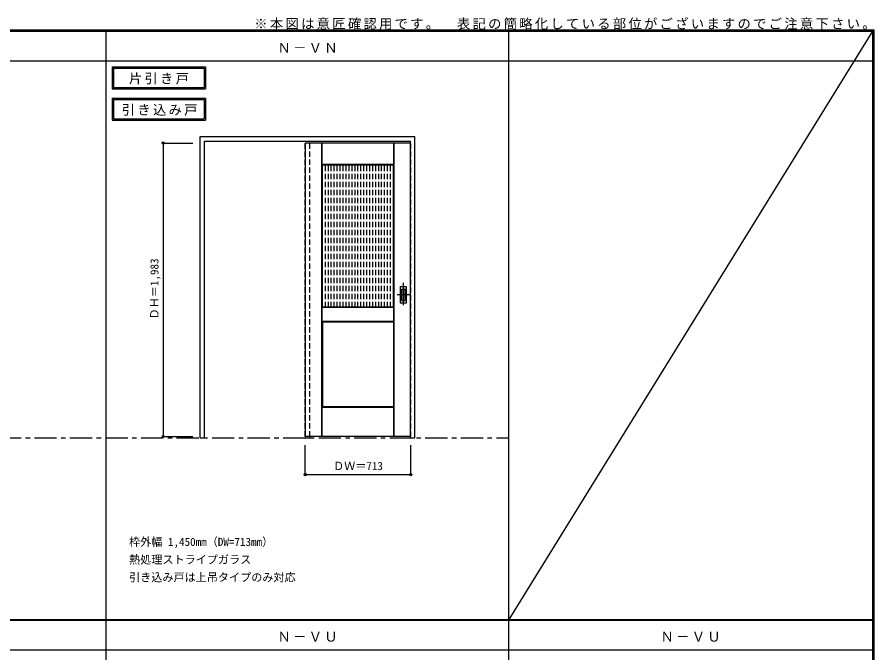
# Model space of a CAD drawing. Units: millimetres, scale not verified. Extents: x -6000 to 5700, y -4307 to 4260.
# Drawn here: x -87 to 5700, y -36 to 4260 of the extents above; entities that cross this region are included whole.
import ezdxf
from ezdxf.enums import TextEntityAlignment as Align

# ---------------------------------------------------------------- set-up
doc = ezdxf.new("R2010")
doc.units = ezdxf.units.MM
doc.header["$LTSCALE"] = 30
doc.header["$PDMODE"] = 32
doc.header["$PDSIZE"] = 15
doc.linetypes.add('CHAIN1', pattern=[8, 5, -1, 1, -1])
doc.linetypes.add('DASHED1', pattern=[1.8, 1.2, -0.6])
for name, color, linetype in [('0-1_通り芯', 4, 'CHAIN1'), ('0-2_扉', 4, 'DASHED1'), ('0-3_仕上げ', 7, 'Continuous'), ('0-4_枠', 3, 'Continuous'), ('0-6_引手', 3, 'Continuous'), ('0-A_文字', 7, 'Continuous'), ('0-B_寸法', 7, 'Continuous'), ('0-C_ハッチ', 4, 'DASHED1'), ('F-0_補助線', 7, 'Continuous'), ('F-1_枠', 6, 'Continuous')]:
    doc.layers.add(name, color=color, linetype=linetype)
doc.styles.add('ＭＳ ゴシック', font='')
doc.styles.get('ＭＳ ゴシック').set_extended_font_data('MS Gothic')

msp = doc.modelspace()

# ---------------------------------------------------------------- linework, layer by layer
at = {"layer": '0-1_通り芯'}
for p, q in [((2521.25, 2465), (2521.25, 2303)), ((2562.25, 2384), (2480.25, 2384))]:
    msp.add_line(p, q, dxfattribs=at)
at = {"layer": '0-1_通り芯', "color": 7}
msp.add_line((-5490, 1418), (3233.5, 1418), dxfattribs=at)
at = {"layer": '0-2_扉', "color": 3, "linetype": 'Continuous'}
for p, q in [((2569.25, 3409.5), (1859.25, 3409.5)), ((1859.25, 3409.5), (1859.25, 1426.5)), ((2569.25, 1426.5), (1859.25, 1426.5))]:
    msp.add_line(p, q, dxfattribs=at)
at = {"layer": '0-2_扉'}
for p, q in [((1859.25, 3409.5), (1859.25, 3405.5)), ((2569.25, 3409.5), (2572.25, 3409.5))]:
    msp.add_line(p, q, dxfattribs=at)
msp.add_lwpolyline([(2569.25, 1426.5), (2572.25, 1426.5), (2572.25, 3409.5)], dxfattribs=at)
at = {"layer": '0-3_仕上げ'}
for p, q in [((1971.25, 1426.5), (1971.25, 3409.5)), ((1972.75, 3262), (1972.75, 3409.5)), ((1974.25, 3263.5), (1974.25, 3409.5)), ((2457.25, 3263.5), (2457.25, 3409.5)), ((2458.75, 3262), (2458.75, 3409.5)), ((2460.25, 1426.5), (2460.25, 3409.5)), ((1974.25, 3263.5), (1972.75, 3262)), ((1975.25, 3259.5), (1972.75, 3262)), ((2457.25, 3263.5), (1974.25, 3263.5)), ((1972.75, 2204), (1972.75, 2299)), ((1974.25, 2205.5), (1974.25, 2297.5)), ((2457.25, 2297.5), (1974.25, 2297.5)), ((2456.25, 2301.5), (2458.75, 2299)), ((2457.25, 2297.5), (2458.75, 2299)), ((2457.25, 2205.5), (2457.25, 2297.5)), ((2458.75, 2204), (2458.75, 2299)), ((1974.25, 2205.5), (1972.75, 2204)), ((1975.25, 2201.5), (1972.75, 2204)), ((1974.25, 2205.5), (2457.25, 2205.5)), ((1972.75, 1426.5), (1972.75, 1624)), ((1974.25, 1426.5), (1974.25, 1622.5)), ((2457.25, 1622.5), (1974.25, 1622.5)), ((2456.25, 1626.5), (2458.75, 1624)), ((2457.25, 1622.5), (2458.75, 1624)), ((2457.25, 1426.5), (2457.25, 1622.5)), ((2458.75, 1426.5), (2458.75, 1624))]:
    msp.add_line(p, q, dxfattribs=at)
at = {"layer": '0-3_仕上げ', "color": 3}
for p, q in [((1975.25, 2301.5), (1975.25, 3259.5)), ((2456.25, 3259.5), (1975.25, 3259.5)), ((2456.25, 2301.5), (2456.25, 3259.5)), ((2456.25, 2301.5), (1975.25, 2301.5)), ((1975.25, 2201.5), (1975.25, 1626.5)), ((1975.25, 2201.5), (2456.25, 2201.5)), ((2456.25, 2201.5), (2456.25, 1626.5)), ((2456.25, 1626.5), (1975.25, 1626.5))]:
    msp.add_line(p, q, dxfattribs=at)
at = {"layer": '0-3_仕上げ'}
for points in [[(2457.25, 3263.5), (2458.75, 3262), (2456.25, 3259.5)], [(1974.25, 2297.5), (1972.75, 2299), (1975.25, 2301.5)], [(2457.25, 2205.5), (2458.75, 2204), (2456.25, 2201.5)], [(1974.25, 1622.5), (1972.75, 1624), (1975.25, 1626.5)]]:
    msp.add_lwpolyline(points, dxfattribs=at)
at = {"layer": '0-4_枠'}
for p, q in [((1149.25, 1418), (1149.25, 3453)), ((1149.25, 3453), (2599.25, 3453)), ((1179.25, 3423), (2569.25, 3423)), ((1179.25, 1418), (1179.25, 3423)), ((2569.25, 1418), (2569.25, 3423)), ((2599.25, 1418), (2599.25, 3453)), ((1149.25, 1418), (1179.25, 1418)), ((1859.25, 1426.5), (1859.25, 1418)), ((1859.25, 1418), (1889.25, 1418)), ((1889.25, 1426.5), (1889.25, 1418)), ((2569.25, 1418), (2599.25, 1418))]:
    msp.add_line(p, q, dxfattribs=at)
at = {"layer": '0-4_枠', "color": 4, "linetype": 'DASHED1'}
for p, q in [((1859.25, 1426.5), (1859.25, 3423)), ((1889.25, 1426.5), (1889.25, 3423))]:
    msp.add_line(p, q, dxfattribs=at)
at = {"layer": '0-6_引手'}
for p, q in [((2500.25, 2437.5), (2500.25, 2330.5)), ((2501.75, 2439), (2540.75, 2439)), ((2542.25, 2330.5), (2542.25, 2437.5)), ((2501.75, 2329), (2540.75, 2329))]:
    msp.add_line(p, q, dxfattribs=at)
at = {"layer": '0-6_引手', "color": 7}
for p, q in [((2508.75, 2421.5), (2508.75, 2346.5)), ((2510.25, 2423), (2532.25, 2423)), ((2533.75, 2346.5), (2533.75, 2421.5)), ((2510.25, 2345), (2532.25, 2345))]:
    msp.add_line(p, q, dxfattribs=at)
at = {"layer": '0-6_引手'}
for centre, start, end in [((2501.75, 2437.5), 90, 180), ((2540.75, 2437.5), 0, 90), ((2501.75, 2330.5), 180, 270), ((2540.75, 2330.5), 270, 0)]:
    msp.add_arc(centre, 1.5, start, end, dxfattribs=at)
at = {"layer": '0-6_引手', "color": 7}
for centre, start, end in [((2510.25, 2421.5), 90, 180), ((2532.25, 2421.5), 0, 90), ((2510.25, 2346.5), 180, 270), ((2532.25, 2346.5), 270, 0)]:
    msp.add_arc(centre, 1.5, start, end, dxfattribs=at)
at = {"layer": '0-A_文字'}
for p, q in [((555, 3925), (555, 3775)), ((565, 3915), (565, 3785)), ((565, 3915), (1176.03, 3915)), ((1176.03, 3915), (1176.03, 3785)), ((555, 3775), (1186.03, 3775)), ((565, 3785), (1176.03, 3785)), ((555, 3713.53), (555, 3563.53)), ((565, 3703.53), (565, 3573.53)), ((565, 3703.53), (1176.03, 3703.53)), ((1176.03, 3703.53), (1176.03, 3573.53)), ((555, 3563.53), (1186.03, 3563.53)), ((565, 3573.53), (1176.03, 3573.53))]:
    msp.add_line(p, q, dxfattribs=at)
for points in [[(555, 3925), (1186.03, 3925), (1186.03, 3775)], [(555, 3713.53), (1186.03, 3713.53), (1186.03, 3563.53)]]:
    msp.add_lwpolyline(points, dxfattribs=at)
at = {"layer": '0-B_寸法', "color": 4}
for p, q in [((899.25, 3409.5), (899.25, 1426.5)), ((899.25, 3409.5), (1099.25, 3409.5)), ((899.25, 1426.5), (1099.25, 1426.5)), ((2572.25, 1168), (2572.25, 1368))]:
    msp.add_line(p, q, dxfattribs=at)
msp.add_lwpolyline([(2572.25, 1168), (1859.25, 1168), (1859.25, 1368)], dxfattribs=at)
at = {"layer": '0-B_寸法'}
for p in [(899.25, 3409.5), (899.25, 1426.5), (1859.25, 1168), (2572.25, 1168)]:
    msp.add_point(p, dxfattribs=at)
at = {"layer": '0-C_ハッチ'}
for p, q in [((1995.25, 2301.5), (1995.25, 3259.5)), ((2015.25, 2301.5), (2015.25, 3259.5)), ((2035.25, 2301.5), (2035.25, 3259.5)), ((2055.25, 2301.5), (2055.25, 3259.5)), ((2075.25, 2301.5), (2075.25, 3259.5)), ((2095.25, 2301.5), (2095.25, 3259.5)), ((2115.25, 2301.5), (2115.25, 3259.5)), ((2135.25, 2301.5), (2135.25, 3259.5)), ((2155.25, 2301.5), (2155.25, 3259.5)), ((2175.25, 2301.5), (2175.25, 3259.5)), ((2195.25, 2301.5), (2195.25, 3259.5)), ((2215.25, 2301.5), (2215.25, 3259.5)), ((2235.25, 2301.5), (2235.25, 3259.5)), ((2255.25, 2301.5), (2255.25, 3259.5)), ((2275.25, 2301.5), (2275.25, 3259.5)), ((2295.25, 2301.5), (2295.25, 3259.5)), ((2315.25, 2301.5), (2315.25, 3259.5)), ((2335.25, 2301.5), (2335.25, 3259.5)), ((2355.25, 2301.5), (2355.25, 3259.5)), ((2375.25, 2301.5), (2375.25, 3259.5)), ((2395.25, 2301.5), (2395.25, 3259.5)), ((2415.25, 2301.5), (2415.25, 3259.5)), ((2435.25, 2301.5), (2435.25, 3259.5))]:
    msp.add_line(p, q, dxfattribs=at)
at = {"layer": 'F-0_補助線'}
msp.add_line((5690, 4165), (3233.5, 190.5), dxfattribs=at)
at = {"layer": 'F-1_枠'}
for p, q in [((-6000, 4175), (5700, 4175)), ((-6000, 4170), (5700, 4170)), ((515, -3790), (515, 4175)), ((3233.5, -3790), (3233.5, 4175)), ((5690, 4175), (5690, -4205)), ((5695, 4175), (5695, -4205)), ((5700, 4175), (5700, -4205)), ((-6000, 4165), (5700, 4165)), ((-6000, 3965), (5700, 3965)), ((-6000, 190.5), (5700, 190.5)), ((-6000, 187.5), (5700, 187.5)), ((-6000, 184.5), (5700, 184.5)), ((-6000, -15.5), (5700, -15.5))]:
    msp.add_line(p, q, dxfattribs=at)

# ---------------------------------------------------------------- texts
at = {"layer": '0-A_文字', "style": 'ＭＳ ゴシック'}
for s, p in [('枠外幅 1,450mm（DW=713mm）', (669.25, 670.5)), ('熱処理ストライプガラス', (669.25, 550.5)), ('引き込み戸は上吊タイプのみ対応', (669.25, 430.5))]:
    msp.add_text(s, height=54.99, dxfattribs=at).set_placement(p, align=Align.BOTTOM_LEFT)
at = {"layer": '0-A_文字', "char_height": 65.98, "attachment_point": 7, "style": 'ＭＳ ゴシック'}
for s, insert in [('\\T1.17;※本図は意匠確認用です。\u3000表記の簡略化している部位がございますのでご注意下さい。', (1515, 4175)), ('\\T1.17;Ｎ－ＶＮ', (1671.75, 4020)), ('\\T1.17;片引き戸', (668.02, 3805)), ('\\T1.17;引き込み戸', (619.66, 3593.53)), ('\\T1.17;Ｎ－ＶＵ', (1671.75, 39.5)), ('\\T1.17;Ｎ－ＶＵ', (4259.25, 39.5))]:
    msp.add_mtext(s, dxfattribs=dict(at, insert=insert))
at = {"layer": '0-B_寸法', "style": 'ＭＳ ゴシック'}
msp.add_text('ＤＨ＝1,983', height=54.99, rotation=90, dxfattribs=at).set_placement((884.25, 2217.75), align=Align.BOTTOM_LEFT)
msp.add_text('ＤＷ＝713', height=54.99, dxfattribs=at).set_placement((2047, 1183), align=Align.BOTTOM_LEFT)

doc.saveas('drawing.dxf')
